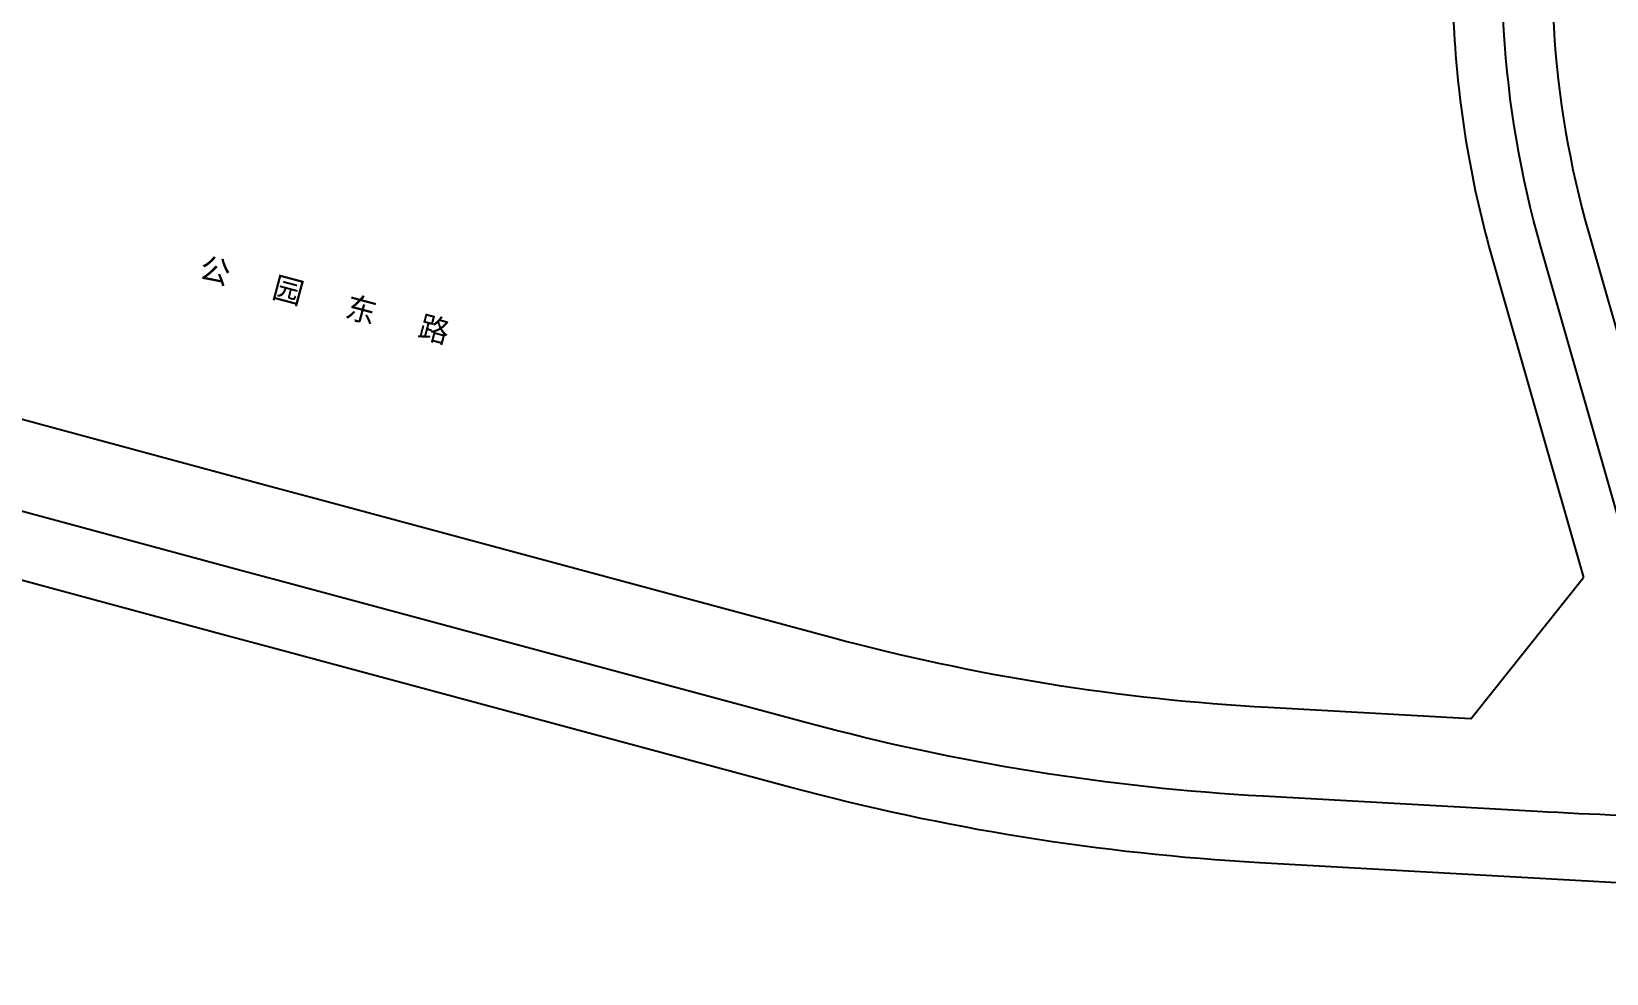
# Model space of a CAD drawing. Extents: x 529262 to 576451, y 2694391 to 2717535.
# Drawn here: x 566716 to 566999.9, y 2711266.3 to 2711436.2 of the extents above; entities that cross this region are included whole.
import ezdxf
from ezdxf.enums import TextEntityAlignment as Align
from ezdxf.xclip import XClip

# ---------------------------------------------------------------- set-up
doc = ezdxf.new("R2010")
doc.units = 0
doc.header["$XCLIPFRAME"] = 0
for name, color, linetype in [('PP-COM', 7, 'Continuous'), ('RD-中线', 40, 'Continuous'), ('RD-红线', 7, 'Continuous'), ('RD-路名', 7, 'Continuous')]:
    doc.layers.add(name, color=color, linetype=linetype)
doc.styles.add('黑体', font='simhei.ttf')

# ---------------------------------------------------------------- blocks, each defined once
blk = doc.blocks.new('A$C19FD0107')
at = {"layer": 'RD-中线', "color": 8, "linetype": 'Continuous'}
blk.add_lwpolyline([(-3980.5, 16903.74), (-4009.97, 17006.76, -0.055135), (-4016.61, 17045.78), (-4017.19, 17055.69, 0.036651), (-4020.07, 17077.46), (-4023.41, 17093.56, -0.038628), (-4026.36, 17116.51), (-4029.05, 17169.91, -0.041633), (-4028.24, 17194.83), (-4017.97, 17282.96, -0.07344), (-4002.79, 17339.4), (-3965.72, 17424.88, 0.049897), (-3950.55, 17472.29), (-3947.08, 17488.61, -0.008275), (-3945.96, 17493.44), (-3935.41, 17536.05, 0.014079), (-3933.61, 17544.3), (-3922.61, 17602.52, 0.02936), (-3918.12, 17637.44), (-3915.18, 17679.85, -0.026907), (-3913.2, 17695.86), (-3843.63, 18085.26, -0.010055)], format="xyb", dxfattribs=at)
at = {"layer": 'RD-中线', "color": 8}
blk.add_lwpolyline([(-3980.5, 16903.74, -0.006957), (-4010.63, 16904.94), (-4060.03, 16907.7, -0.051792), (-4142.03, 16920.88), (-4235.78, 16946.11), (-4243.87, 16948.29), (-4309.26, 16965.95, 0.000653), (-4329.42, 16971.37), (-4434, 16999.34, -0.035819), (-4474.57, 17013.36), (-4610.21, 17071.43, 0.000002), (-4610.21, 17071.43), (-4981.55, 17230.39)], format="xyb", dxfattribs=at)
at = {"layer": 'RD-红线', "color": 8, "linetype": 'Continuous'}
for points in [[(-3849.64, 18000.43), (-3904.34, 17694.28, 0.026907), (-3906.2, 17679.23), (-3909.14, 17636.81, -0.02936), (-3913.77, 17600.85), (-3924.76, 17542.63, -0.014079), (-3926.67, 17533.88), (-3937.23, 17491.28, 0.008275), (-3938.28, 17486.73), (-3941.75, 17470.41, -0.049897), (-3957.46, 17421.3), (-3994.54, 17335.82, 0.07344), (-4009.03, 17281.92), (-4019.3, 17193.79, 0.041633), (-4020.07, 17170.36), (-4017.37, 17116.97, 0.038628), (-4014.6, 17095.39), (-4011.26, 17079.29, -0.036651), (-4008.2, 17056.21), (-4007.63, 17046.3, 0.055135), (-4001.32, 17009.24), (-3979.02, 16931.3)], [(-4035.43, 17117.58), (-4035.35, 17116.06, 0.038628), (-4032.23, 17091.73), (-4028.88, 17075.63, -0.036651), (-4026.17, 17055.16), (-4025.59, 17045.26, 0.055135), (-4018.63, 17004.29), (-4002.27, 16947.11)], [(-4022.61, 16921.64), (-4002.27, 16947.11, 0.51594)]]:
    blk.add_lwpolyline(points, format="xyb", dxfattribs=at)
at = {"layer": 'RD-红线', "color": 8}
for points in [[(-4022.61, 16921.64), (-4059.13, 16923.68, -0.051792), (-4137.88, 16936.33), (-4231.62, 16961.56), (-4239.71, 16963.74), (-4305.09, 16981.4, 0.000653), (-4325.29, 16986.83), (-4415.07, 17010.84)], [(-3891.82, 16875.75, -0.037854), (-3938.49, 16882.62), (-3965.71, 16888.76, 0.041534), (-3985.42, 16891.52), (-4060.7, 16895.72, -0.051792), (-4145.15, 16909.3), (-4238.9, 16934.52), (-4247, 16936.7), (-4312.39, 16954.37, 0.000653), (-4332.52, 16959.78), (-4431.84, 16986.34)]]:
    blk.add_lwpolyline(points, format="xyb", dxfattribs=at)

msp = doc.modelspace()

# ---------------------------------------------------------------- block references
at = {"layer": 'PP-COM'}
ref = msp.add_blockref('A$C19FD0107', (570997.993, 2694390.603), dxfattribs=at)
XClip(ref).set_block_clipping_path([(-9366.4383134884, 14428.6043910822), (-3328.4480743363, 17452.7484863754)])

# ---------------------------------------------------------------- texts
at = {"layer": 'RD-路名', "color": 7, "linetype": 'Continuous', "style": '黑体'}
msp.add_text('公   园   东   路', height=4, rotation=345, dxfattribs=at).set_placement((566768.855, 2711387.862), align=Align.MIDDLE)

doc.saveas('drawing.dxf')
